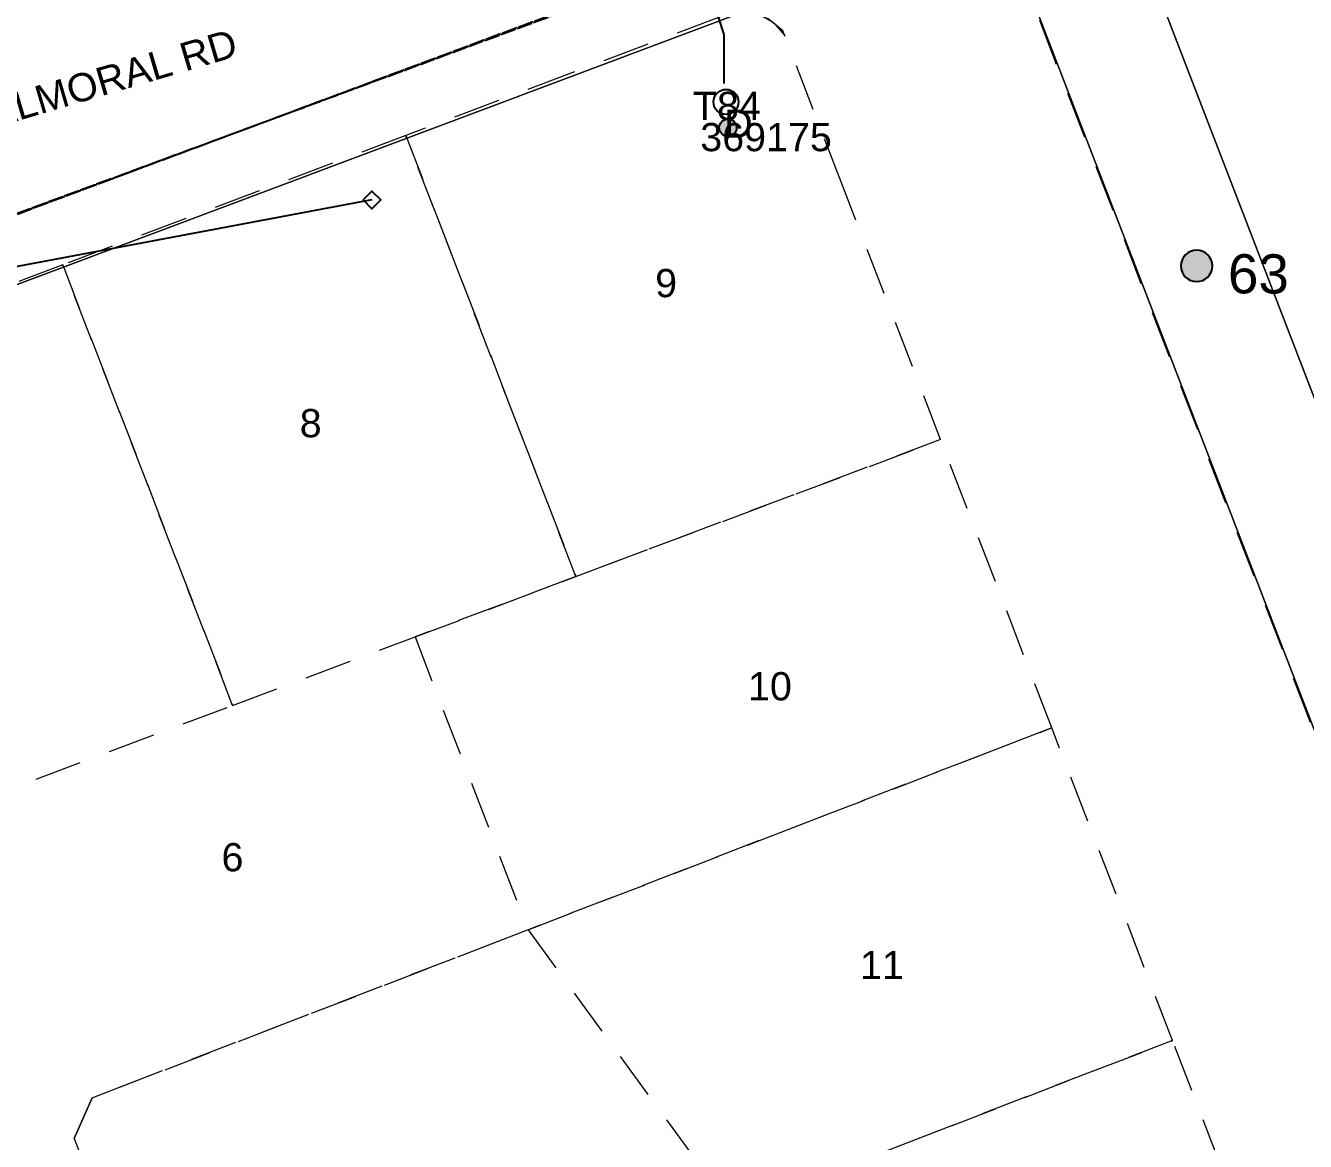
# Model space of a CAD drawing. Header units: metres. Extents: x 308616 to 310825, y 6264327 to 6267194.
# Drawn here: x 309909.7 to 309991.3, y 6266590.4 to 6266661.6 of the extents above; entities that cross this region are included whole.
import ezdxf
from ezdxf.enums import TextEntityAlignment as Align

# ---------------------------------------------------------------- set-up
doc = ezdxf.new("R2010")
doc.units = ezdxf.units.M
doc.linetypes.add('Cable Exist OH', pattern=[1, 1, 0])
doc.linetypes.add('Dash', pattern=[5, 3, -2])
doc.layers.get('0').update_dxf_attribs({"color": 6})
for name, color, linetype in [('_User Miscellaneous9', 7, 'Continuous'), ('Mains_HV_EXT', 7, 'Continuous'), ('Mains_LV_EXT', 7, 'Continuous'), ('Services_SP_EXT', 7, 'Continuous'), ('SupportsOH_SP_TR_HV_LV_SL_EXT', 7, 'Continuous')]:
    doc.layers.add(name, color=color, linetype=linetype)
for name, color, linetype, lineweight in [('Cadastre Developer_SP_EXT', 7, 'Continuous', 5), ('Cadastre Land Parcels_SP_EXT', 7, 'Continuous', 5), ('Cadastre Roads_SP_EXT', 7, 'Continuous', 5)]:
    doc.layers.add(name, color=color, linetype=linetype, lineweight=lineweight)
doc.styles.add('POLE_LABEL', font='arial.ttf')
doc.styles.get("Standard").update_dxf_attribs({"font": 'arial.ttf'})

# ---------------------------------------------------------------- blocks, each defined once
blk = doc.blocks.new('DUCT_EXT')
blk.add_circle((0, 0.8), 0.8)
at = {"flags": 1}
blk.add_attdef('Z', (0, 0), '', height=0.2, dxfattribs=at)
at = {"flags": 9}
for tag, p in [('DUCT_CODE', (0, 0)), ('XSECT_TYPE', (0, -0.2)), ('STATE', (0, -0.6)), ('FB_REFERENCE', (0, -0.4)), ('NOTES', (0, -0.8))]:
    blk.add_attdef(tag, text='', height=0.2, dxfattribs=at).set_placement(p, align=Align.MIDDLE_LEFT)
blk = doc.blocks.new('CCP_EXT')
at = {"flags": 9}
for tag, p in [('USAGE', (0, -1.2)), ('LEGEND', (0, -1.4)), ('LIFE_SUPPORT', (0, -1.6)), ('STATE', (0, -1.8)), ('NOTES', (0, -2))]:
    blk.add_attdef(tag, text='', height=0.2, dxfattribs=at).set_placement(p, align=Align.MIDDLE_LEFT)
blk.add_wipeout([(0, 0.566), (0.566, 0), (0, -0.566), (-0.566, 0)])
blk.add_lwpolyline([(-0.566, 0), (0, 0.566), (0.566, 0), (0, -0.566), (-0.566, 0)])
at = {"flags": 1}
blk.add_attdef('Z', (0, 0), '', height=0.2, dxfattribs=at)
at = {"flags": 9}
for tag, p in [('CCP_TYPE', (0, 0)), ('OPERATING_VOLTAGE', (0, -0.6)), ('ORIENTATION', (0, -0.8)), ('CONSTRUCTED_VOLTAGE', (0, -0.2)), ('NO_PHASES', (0, -0.4)), ('OWNED_BY', (0, -1))]:
    blk.add_attdef(tag, text='', height=0.2, dxfattribs=at).set_placement(p, align=Align.MIDDLE_LEFT)
blk = doc.blocks.new('POLE_EXT')
blk.add_hatch(color=256).paths.add_polyline_path([(-1, 0, 1), (1, 0, 1)])
blk.add_lwpolyline([(-1, 0, 1), (1, 0, 1)], format="xyb", close=True)
for tag, height, flags, p in [('pNumber', 2.5, 8, (-17.84, 2.067)), ('OWNED_BY', 0.2, 9, (1.355, -0.4)), ('SPECIAL_USE', 0.2, 9, (1.355, -0.8)), ('PARENT', 0.2, 9, (1.355, -0.6)), ('cLV', 0.2, 9, (1.355, -1.4)), ('STATE', 0.2, 9, (1.355, -1)), ('hDepth', 0.2, 9, (1.355, -1.6)), ('USAGE', 0.2, 9, (1.355, -1.2)), ('cHV', 0.2, 9, (1.355, -2)), ('hDia', 0.2, 9, (1.355, -1.8)), ('LBRACKET', 0.2, 9, (1.355, -2.2)), ('LExisting', 0.2, 9, (1.355, -2.4)), ('LANTNUMBER', 0.2, 9, (1.355, -2.6)), ('LOther', 0.2, 9, (1.355, -2.8)), ('LRemove', 0.2, 9, (1.355, -3)), ('LEGEND', 0.2, 9, (1.355, -3.2)), ('cLinedev', 0.2, 9, (1.355, -3.4)), ('pExisting', 0.2, 9, (1.355, -3.8)), ('LOCATION', 0.2, 9, (1.355, -3.6)), ('PFNUMBER', 0.2, 9, (1.355, -4)), ('pFooting', 0.2, 9, (1.355, -4.4)), ('pNew', 0.2, 9, (1.355, -4.6)), ('pRelocate', 0.2, 9, (1.355, -5)), ('NEWPFNUMBER', 0.2, 9, (1.355, -4.2)), ('pRemove', 0.2, 9, (1.355, -5.2)), ('pReplace', 0.2, 9, (1.355, -5.4)), ('pStay', 0.2, 9, (1.355, -5.6)), ('pType', 0.2, 9, (1.355, -5.8)), ('cspan', 0.2, 9, (1.355, -6)), ('STREETNAME', 0.2, 9, (1.355, -6.2)), ('SUBURB', 0.2, 9, (1.355, -6.4)), ('NOTES', 0.2, 9, (1.355, -6.6)), ('OPERATED_BY', 0.2, 9, (1.355, -7.014)), ('MAINTAINED_BY', 0.2, 9, (1.355, -6.814))]:
    blk.add_attdef(tag, text='', height=height, dxfattribs=dict(flags=flags)).set_placement(p, align=Align.MIDDLE_LEFT)
at = {"style": 'POLE_LABEL'}
for tag, height, flags, p in [('ASSET_NUM', 2.5, 8, (2, 2)), ('STRUCTURE_PLANT_NUMBER', 0.2, 9, (1.355, 0.028)), ('STREET_CODE', 0.2, 9, (1.355, -0.2))]:
    blk.add_attdef(tag, text='', height=height, dxfattribs=dict(at, flags=flags)).set_placement(p, align=Align.MIDDLE_LEFT)
at = {"flags": 1}
blk.add_attdef('Z', (1.355, -7.328), '', height=0.2, dxfattribs=at)
blk = doc.blocks.new('CABLE_LARGE_EXT')
h = blk.add_hatch(color=256)
edge = h.paths.add_edge_path()
edge.add_arc((0, 0.55), 0.55, 0, 360)
blk.add_circle((0, 0.55), 0.55)
at = {"flags": 1}
blk.add_attdef('Z', (0, 0), '', height=0.2, dxfattribs=at)
at = {"flags": 9}
for tag, p in [('COND_CODE', (0, 0)), ('XSECT_SIZE', (0, -0.6)), ('STATE', (0, -0.4)), ('FB_REFERENCE', (0, -0.2)), ('NOTES', (0, -0.8))]:
    blk.add_attdef(tag, text='', height=0.2, dxfattribs=at).set_placement(p, align=Align.MIDDLE_LEFT)

msp = doc.modelspace()

# ---------------------------------------------------------------- linework, layer by layer
at = {"layer": '_User Miscellaneous9'}
msp.add_lwpolyline([(309954.251, 6266657.915), (309954.251, 6266661.029), (309953.548, 6266663.182)], dxfattribs=at)
at = {"layer": 'Cadastre Developer_SP_EXT', "linetype": 'Dash'}
msp.add_lwpolyline([(310081.431, 6266341.277), (310021.033, 6266497.857), (310013.919, 6266516.3), (310006.805, 6266534.741), (309999.691, 6266553.182), (309991.272, 6266575.012), (309982.844, 6266596.86), (309975.15, 6266616.808), (309968.058, 6266635.193), (309961.736, 6266651.581), (309957.998, 6266661.272), (309957.057, 6266662.037), (309956.008, 6266662.429), (309955.062, 6266662.473), (309973.358, 6266669.318), (309972.794, 6266668.244), (309972.587, 6266667.381), (309972.556, 6266666.62), (310061.772, 6266435.328), (310105.244, 6266322.639)], dxfattribs=at)
for points in [[(309961.736, 6266651.581), (309958.099, 6266661.014), (309957.561, 6266661.627), (309957.328, 6266661.818), (309956.823, 6266662.124), (309956.201, 6266662.356), (309956.037, 6266662.395), (309955.984, 6266662.407), (309955.771, 6266662.439), (309955.263, 6266662.465), (309954.538, 6266662.362), (309954.069, 6266662.188), (309944.532, 6266658.584), (309933.947, 6266654.593), (309944.797, 6266626.461), (309968.058, 6266635.193), (309961.736, 6266651.581)], [(309912.069, 6266646.344), (309890.193, 6266638.096), (309901.02, 6266610.028), (309922.908, 6266618.243), (309912.069, 6266646.344)], [(309968.058, 6266635.193), (309944.797, 6266626.461), (309934.537, 6266622.609), (309941.743, 6266603.924), (309975.15, 6266616.808), (309968.058, 6266635.193)], [(309975.15, 6266616.808), (309941.743, 6266603.924), (309954.763, 6266586.03), (309982.844, 6266596.86), (309975.15, 6266616.808)], [(309982.844, 6266596.86), (309954.763, 6266586.03), (309963.19, 6266564.181), (309991.272, 6266575.012), (309982.844, 6266596.86)]]:
    msp.add_lwpolyline(points, close=True, dxfattribs=at)
for points in [[(309941.743, 6266603.924), (309913.94, 6266593.2), (309912.793, 6266590.615), (309917.842, 6266577.527), (309917.842, 6266577.527, 0.077367), (309914.083, 6266576.161), (309914.083, 6266576.161), (309901.02, 6266610.028), (309922.908, 6266618.243), (309934.537, 6266622.609)], [(309954.763, 6266586.03), (309928.532, 6266574.873), (309928.532, 6266574.873, 0.222249), (309917.842, 6266577.527), (309917.842, 6266577.527), (309912.793, 6266590.615), (309913.94, 6266593.2), (309941.743, 6266603.924)]]:
    msp.add_lwpolyline(points, format="xyb", close=True, dxfattribs=at)
at = {"layer": 'Cadastre Land Parcels_SP_EXT', "linetype": 'Continuous'}
for points in [[(310176.97, 6266487.118), (310099.826, 6266458.205), (310010.598, 6266683.157), (309979, 6266671.311), (310085.486, 6266395.093), (310189.892, 6266412.238), (310203.901, 6266417.1), (310176.97, 6266487.118)], [(310189.892, 6266412.238), (310085.486, 6266395.093), (309979, 6266671.311), (309971.864, 6266668.642), (310139.363, 6266234.194), (310146.265, 6266236.547), (310244.51, 6266270.174), (310189.892, 6266412.238)], [(310074.015, 6266211.622), (310122.598, 6266228.412), (310131.962, 6266231.641), (310135.646, 6266232.911), (310139.363, 6266234.194), (309971.864, 6266668.642), (309890.289, 6266638.003), (309962.65, 6266450.297), (310051.357, 6266220.139), (310056.917, 6266205.713), (310074.015, 6266211.622)]]:
    msp.add_lwpolyline(points, close=True, dxfattribs=at)

# ---------------------------------------------------------------- block references
at = {"layer": '_User Miscellaneous9'}
for name, p, rotation in [('DUCT_EXT', (309953.569, 6266656.738), 270.0355105492312), ('CABLE_LARGE_EXT', (309953.942, 6266655.091), 269.9999999999998)]:
    msp.add_blockref(name, p, dxfattribs=dict(at, rotation=rotation))
at = {"layer": 'SupportsOH_SP_TR_HV_LV_SL_EXT'}
ref = msp.add_blockref('POLE_EXT', (309984.386, 6266646.274), dxfattribs=at)
ref.add_attrib('ASSET_NUM', '63', dxfattribs={"layer": '0', "height": 2.5, "rotation": 359.86335, "style": 'POLE_LABEL'}).set_placement((309986.386, 6266647.024), align=Align.TOP_LEFT)

# ---------------------------------------------------------------- texts
at = {"layer": '_User Miscellaneous9'}
for s, p in [('T84', (309952.26, 6266655.581)), ('D', (309954.254, 6266654.453)), ('369175', (309952.73, 6266653.594))]:
    msp.add_text(s, height=1.8, dxfattribs=at).set_placement(p)
at = {"layer": 'Cadastre Developer_SP_EXT'}
for s, p in [('9', (309949.853, 6266644.281)), ('8', (309927.184, 6266635.346)), ('10', (309955.774, 6266618.562)), ('6', (309922.197, 6266607.657)), ('11', (309962.913, 6266600.775))]:
    msp.add_text(s, height=1.8, dxfattribs=at).set_placement(p)
at = {"layer": 'Cadastre Roads_SP_EXT'}
msp.add_text('BALMORAL RD', height=1.8, rotation=16.43802, dxfattribs=at).set_placement((309906.067, 6266654.6))

# ---------------------------------------------------------------- next in the draw order: block references
at = {"layer": 'Services_SP_EXT'}
msp.add_blockref('CCP_EXT', (309931.794, 6266650.483), dxfattribs=at)

# ---------------------------------------------------------------- next in the draw order: block references
msp.add_blockref('CCP_EXT', (309931.794, 6266650.483), dxfattribs=at)

# ---------------------------------------------------------------- next in the draw order: linework, layer by layer
at = {"layer": 'Cadastre Developer_SP_EXT', "linetype": 'Dash'}
msp.add_lwpolyline([(309933.947, 6266654.593), (309912.069, 6266646.344), (309922.908, 6266618.243), (309934.537, 6266622.609), (309944.797, 6266626.461), (309933.947, 6266654.593)], close=True, dxfattribs=at)
at = {"layer": 'Cadastre Roads_SP_EXT', "linetype": 'Continuous'}
msp.add_lwpolyline([(309890.289, 6266638.003), (309971.864, 6266668.642), (309979, 6266671.311), (310003.456, 6266680.48), (309996.787, 6266699.335), (309982.732, 6266694.071), (309971.504, 6266689.859), (309966.637, 6266688.034), (309962.893, 6266686.629), (309949.96, 6266681.778), (309938.561, 6266677.502), (309927.152, 6266673.221), (309914.975, 6266668.654), (309902.798, 6266664.086), (309890.427, 6266659.445), (309866.094, 6266650.335), (309847.382, 6266643.329), (309822.52, 6266634.021), (309810.325, 6266629.455), (309814.005, 6266609.37), (309890.289, 6266638.003)], close=True, dxfattribs=at)
at = {"layer": 'Mains_HV_EXT', "linetype": 'Cable Exist OH'}
msp.add_lwpolyline([(309890.627, 6266642.66), (310009.304, 6266686.973), (310038.073, 6266697.786)], dxfattribs=at)
at = {"layer": 'Mains_LV_EXT', "linetype": 'Cable Exist OH'}
msp.add_lwpolyline([(309947.146, 6266663.655), (309890.627, 6266642.753)], dxfattribs=at)
at = {"layer": 'Services_SP_EXT'}
msp.add_lwpolyline([(309931.794, 6266650.483), (309890.627, 6266642.753)], dxfattribs=at)

doc.saveas('drawing.dxf')
